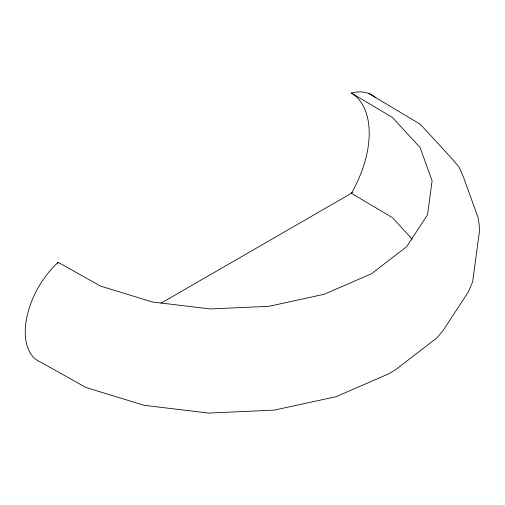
<?xml version="1.0" encoding="UTF-8"?>
<svg xmlns="http://www.w3.org/2000/svg" width="505" height="505" viewBox="0 0 505 505"><rect width="100%" height="100%" fill="white"/><g stroke="black" fill="none" stroke-linecap="round" stroke-linejoin="round"><path stroke-width="0.76" d="M161.145 303.101L351.379 193.276A63.466 37.162 -59.3 0 0 352.496 192.291M368.928 93.545L420.28 124.255L452.474 159.264L459.323 167.502L463.565 177.331L478.222 218.015L479.75 229.207L472.623 281.941L468.217 292.092L443.251 330.283L436.869 337.927L395.655 369.628L388.793 373.82L336.071 396.671L274.398 410.11L208.672 413.071L144.133 405.319L85.907 387.474L41.132 362.356A63.466 36.114 -60.7 0 1 26.304 320.138A63.466 36.114 -60.7 0 1 58.189 262.335L100.463 286.057L152.529 302.015L210.244 308.946L269.014 306.295L324.166 294.276L371.314 273.849L406.702 246.629L427.52 214.783L432.103 180.853L420.103 147.536L392.461 117.476L351.379 93.065A88.129 51.605 -59.3 0 1 351.379 193.276L392.461 217.68L412.13 239.073M57.463 263.654A88.129 50.146 -60.7 0 1 58.189 262.335M351.373 93.065A63.466 37.162 -59.3 0 1 375.815 97.837"/></g></svg>
